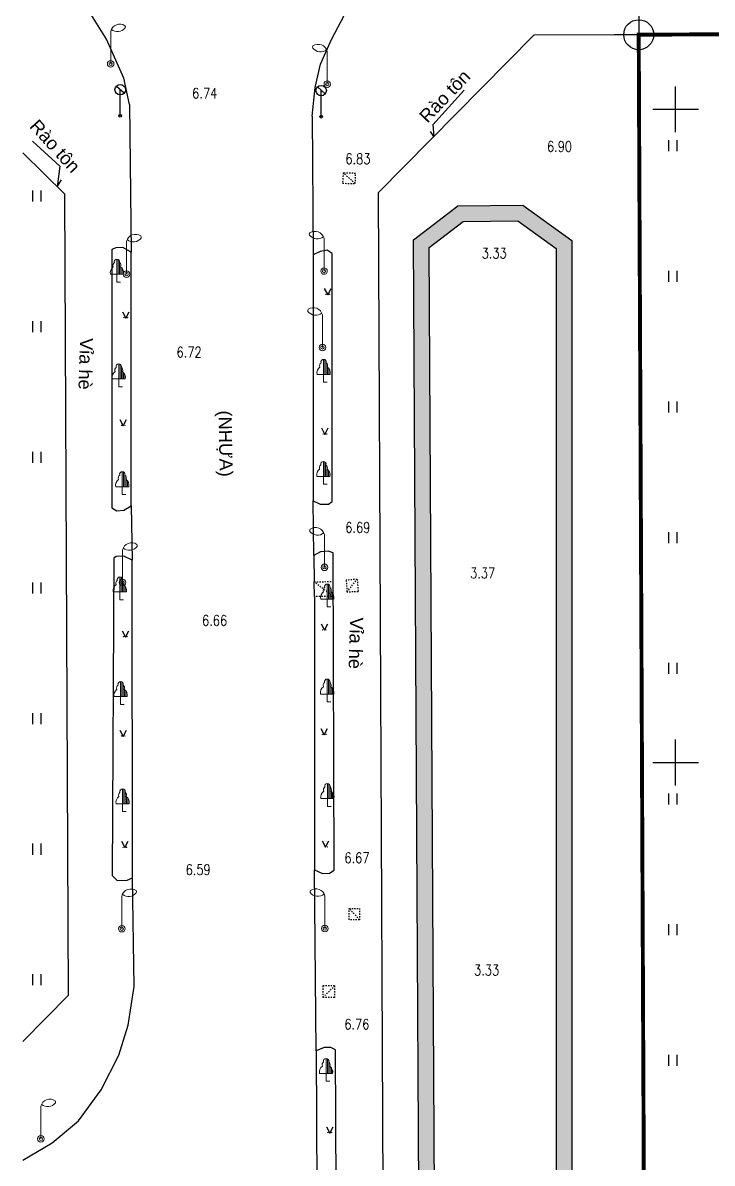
# Model space of a CAD drawing. Header units: millimetres. Extents: x 581430 to 583682, y 2329840 to 2330113.
# Drawn here: x 582871.1 to 582923.9, y 2329969.3 to 2330056.6 of the extents above; entities that cross this region are included whole.
import ezdxf
from ezdxf.enums import TextEntityAlignment as Align
from ezdxf.xclip import XClip

# ---------------------------------------------------------------- set-up
doc = ezdxf.new("R2010")
doc.units = ezdxf.units.MM
doc.header["$LTSCALE"] = 0.001
doc.header["$MEASUREMENT"] = 0
doc.header["$XCLIPFRAME"] = 0
doc.linetypes.add('CENTER2', pattern=[1.125, 0.75, -0.125, 0.125, -0.125])
doc.linetypes.add('NETNHA500', pattern=[0.75, 0.5, -0.25])
for name, color, linetype in [('CHUGIAI', 250, 'Continuous'), ('Existing map', 250, 'Continuous'), ('Red line', 1, 'Continuous'), ('TOA DO', 7, 'Continuous')]:
    doc.layers.add(name, color=color, linetype=linetype)
doc.layers.add('KYHIEU', color=250, linetype='Continuous', lineweight=0)
doc.layers.add('new block$0$giao thong chuan 28 06$0$giao thong chuan$0$giao thongsua theo ssd$0$giao thong canh quan$0$giao thong$0$TOADO', color=7, linetype='Continuous', lineweight=35)
doc.styles.add('CHU', font='', dxfattribs={"height": 1.5})
doc.styles.add('CLD', font='', dxfattribs={"height": 1})
doc.styles.add('DC', font='romans.shx', dxfattribs={"width": 0.8, "height": 0.8})
doc.styles.get('CHU').set_extended_font_data('.VnArial')
doc.styles.get('CLD').set_extended_font_data('.VnArialH')

# ---------------------------------------------------------------- blocks, each defined once
blk = doc.blocks.new('CAYLR')
at = {"layer": 'KYHIEU'}
for points in [[(0, 1.75, 0.497303), (-0.198201, 1.488681, 0.339551), (-0.284941, 1.163565, 0.289175), (-0.5, 0.602359)], [(0, 1.75, -0.497303), (0.198201, 1.488681, -0.339551), (0.284941, 1.163565, -0.289175), (0.5, 0.602359)]]:
    blk.add_lwpolyline(points, format="xyb", dxfattribs=at)
for points in [[(0, 0), (0, 1.75)], [(0.1, 0.602359), (0.1, 1.724173)], [(0.2, 0.602359), (0.2, 1.487287)], [(0.3, 0.602359), (0.3, 1.151908)], [(0.4, 0.602359), (0.4, 1.04811)], [(-0.5, 0.602359), (0.5, 0.602359)], [(0, 0), (0.280275, -0.001587)], [(0.5, 0.602359), (0.5, 0.8228110000000001)]]:
    blk.add_lwpolyline(points, dxfattribs=at)
blk = doc.blocks.new('DEN-T')
at = {"layer": 'KYHIEU'}
for points in [[(-0.04813851602375507, 2.635291708156728, -0.4205312355544072), (-1.11363583378261, 2.754774887216627, -0.5722409269359763)], [(-1.097098964673933, 2.919030659173586, -0.5236518105231166), (-5.005858838558197e-09, 2.499999998472049, -0.5493756897929506)]]:
    blk.add_lwpolyline(points, format="xyb", dxfattribs=at)
blk.add_lwpolyline([(0, 0), (0, 2.5)], dxfattribs=at)
for radius in [0.25, 0.125]:
    blk.add_circle((0, 0), radius, dxfattribs=at)
blk.add_arc((-0.9486675754305907, 2.821126608832856), 0.1778119251538809, 146.5915040924764, 201.9104362644512, dxfattribs=at)
blk = doc.blocks.new('BB')
at = {"layer": 'CHUGIAI'}
for p, q in [((-0.2880799999693409, 2.277505999896675), (0.3139760000049137, 1.752171999774873)), ((0, 0), (0, 2))]:
    blk.add_line(p, q, dxfattribs=at)
for centre, radius in [((0, 2), 0.4), ((0, 0), 0.1)]:
    blk.add_circle(centre, radius, dxfattribs=at)
blk = doc.blocks.new('DEN-P')
at = {"layer": 'KYHIEU'}
for points in [[(1.097098964673933, 2.919030659173586, 0.5236518105231166), (5.005858838558197e-09, 2.499999998472049, 0.5493756897929506)], [(0.04813851602375507, 2.635291708156728, 0.4205312355544072), (1.11363583378261, 2.754774887216627, 0.5722409269359763)]]:
    blk.add_lwpolyline(points, format="xyb", dxfattribs=at)
blk.add_lwpolyline([(0, 0), (0, 2.5)], dxfattribs=at)
for radius in [0.25, 0.125]:
    blk.add_circle((0, 0), radius, dxfattribs=at)
blk.add_arc((0.9486675754305907, 2.821126608832856), 0.1778119251538809, 338.0895637355486, 33.40849590752357, dxfattribs=at)
blk = doc.blocks.new('DEN-P-flat-8')
at = {"layer": 'KYHIEU'}
for points in [[(1.09709896473214, 2.919030659366399, 0.5236518105231166), (5.005858838558197e-09, 2.499999998603016, 0.5493756897929506)], [(0.04813851602375507, 2.635291708167642, 0.4205312355544072), (1.113635833840817, 2.754774887114763, 0.5722409269359763)]]:
    blk.add_lwpolyline(points, format="xyb", dxfattribs=at)
blk.add_lwpolyline([(0, 0), (0, 2.5)], dxfattribs=at)
for radius in [0.25, 0.125]:
    blk.add_circle((0, 0), radius, dxfattribs=at)
blk.add_arc((0.948667575372383, 2.821126608643681), 0.1778119251538809, 338.0895637462928, 33.40849589872919, dxfattribs=at)
blk = doc.blocks.new('DEN-P-flat-9')
at = {"layer": 'KYHIEU'}
for points in [[(1.097098964615725, 2.919030659366399, 0.5236518105231166), (5.005858838558197e-09, 2.499999998603016, 0.5493756897929506)], [(0.04813851602375507, 2.635291708167642, 0.4205312355544072), (1.113635833724402, 2.754774887114763, 0.5722409269359763)]]:
    blk.add_lwpolyline(points, format="xyb", dxfattribs=at)
blk.add_lwpolyline([(0, 0), (0, 2.5)], dxfattribs=at)
for radius in [0.25, 0.125]:
    blk.add_circle((0, 0), radius, dxfattribs=at)
blk.add_arc((0.9486675754887983, 2.821126608643681), 0.1778119251538809, 338.0895637462928, 33.40849589872919, dxfattribs=at)
blk = doc.blocks.new('DEN-P-flat-10')
at = {"layer": 'KYHIEU'}
for points in [[(1.097098964615725, 2.919030659366399, 0.5236518105231166), (5.005858838558197e-09, 2.499999998603016, 0.5493756897929506)], [(0.04813851602375507, 2.635291708167642, 0.4205312355544072), (1.113635833724402, 2.754774887114763, 0.5722409269359763)]]:
    blk.add_lwpolyline(points, format="xyb", dxfattribs=at)
blk.add_lwpolyline([(0, 0), (0, 2.5)], dxfattribs=at)
for radius in [0.25, 0.125]:
    blk.add_circle((0, 0), radius, dxfattribs=at)
blk.add_arc((0.9486675754887983, 2.821126608643681), 0.1778119251538809, 338.0895637462928, 33.40849589872919, dxfattribs=at)
blk = doc.blocks.new('DEN-P-flat-11')
at = {"layer": 'KYHIEU'}
for points in [[(1.097098964615725, 2.919030659366399, 0.5236518105231166), (5.005858838558197e-09, 2.499999998603016, 0.5493756897929506)], [(0.04813851602375507, 2.635291708167642, 0.4205312355544072), (1.113635833724402, 2.754774887114763, 0.5722409269359763)]]:
    blk.add_lwpolyline(points, format="xyb", dxfattribs=at)
blk.add_lwpolyline([(0, 0), (0, 2.5)], dxfattribs=at)
for radius in [0.25, 0.125]:
    blk.add_circle((0, 0), radius, dxfattribs=at)
blk.add_arc((0.9486675754887983, 2.821126608643681), 0.1778119251538809, 338.0895637462928, 33.40849589872919, dxfattribs=at)
blk = doc.blocks.new('DEN-T-flat-3')
at = {"layer": 'KYHIEU'}
for points in [[(-0.04813851602375507, 2.635291708167642, -0.4205312355544072), (-1.113635833724402, 2.754774887114763, -0.5722409269359763)], [(-1.097098964615725, 2.919030659366399, -0.5236518105231166), (-5.005858838558197e-09, 2.499999998603016, -0.5493756897929506)]]:
    blk.add_lwpolyline(points, format="xyb", dxfattribs=at)
blk.add_lwpolyline([(0, 0), (0, 2.5)], dxfattribs=at)
for radius in [0.25, 0.125]:
    blk.add_circle((0, 0), radius, dxfattribs=at)
blk.add_arc((-0.9486675754887983, 2.821126608643681), 0.1778119251538809, 146.5915041012708, 201.9104362537072, dxfattribs=at)
blk = doc.blocks.new('DEN-P-flat-14')
at = {"layer": 'KYHIEU'}
for points in [[(1.09709896473214, 2.919030659366399, 0.5236518105231166), (5.005858838558197e-09, 2.499999998603016, 0.5493756897929506)], [(0.04813851602375507, 2.635291708167642, 0.4205312355544072), (1.113635833840817, 2.754774887114763, 0.5722409269359763)]]:
    blk.add_lwpolyline(points, format="xyb", dxfattribs=at)
blk.add_lwpolyline([(0, 0), (0, 2.5)], dxfattribs=at)
for radius in [0.25, 0.125]:
    blk.add_circle((0, 0), radius, dxfattribs=at)
blk.add_arc((0.948667575372383, 2.821126608643681), 0.1778119251538809, 338.0895637462928, 33.40849589872919, dxfattribs=at)
blk = doc.blocks.new('BB-flat-6')
at = {"layer": 'CHUGIAI'}
for p, q in [((-0.2880799999693409, 2.277505999896675), (0.3139760000631213, 1.752171999774873)), ((0, 0), (0, 2))]:
    blk.add_line(p, q, dxfattribs=at)
for centre, radius in [((0, 2), 0.4), ((0, 0), 0.1)]:
    blk.add_circle(centre, radius, dxfattribs=at)
blk = doc.blocks.new('BB-flat-7')
at = {"layer": 'CHUGIAI'}
for p, q in [((-0.2880799999693409, 2.277505999896675), (0.3139760000631213, 1.752171999774873)), ((0, 0), (0, 2))]:
    blk.add_line(p, q, dxfattribs=at)
for centre, radius in [((0, 2), 0.4), ((0, 0), 0.1)]:
    blk.add_circle(centre, radius, dxfattribs=at)
blk = doc.blocks.new('DEN-T-flat-12')
at = {"layer": 'KYHIEU'}
for points in [[(-0.04813851602375507, 2.635291708167642, -0.4205312355544072), (-1.113635833724402, 2.754774887114763, -0.5722409269359763)], [(-1.097098964615725, 2.919030659366399, -0.5236518105231166), (-5.005858838558197e-09, 2.499999998603016, -0.5493756897929506)]]:
    blk.add_lwpolyline(points, format="xyb", dxfattribs=at)
blk.add_lwpolyline([(0, 0), (0, 2.5)], dxfattribs=at)
for radius in [0.25, 0.125]:
    blk.add_circle((0, 0), radius, dxfattribs=at)
blk.add_arc((-0.9486675754887983, 2.821126608643681), 0.1778119251538809, 146.5915041012708, 201.9104362537072, dxfattribs=at)
blk = doc.blocks.new('DEN-T-flat-13')
at = {"layer": 'KYHIEU'}
for points in [[(-0.04813851602375507, 2.635291708167642, -0.4205312355544072), (-1.113635833840817, 2.754774887114763, -0.5722409269359763)], [(-1.09709896473214, 2.919030659366399, -0.5236518105231166), (-5.005858838558197e-09, 2.499999998603016, -0.5493756897929506)]]:
    blk.add_lwpolyline(points, format="xyb", dxfattribs=at)
blk.add_lwpolyline([(0, 0), (0, 2.5)], dxfattribs=at)
for radius in [0.25, 0.125]:
    blk.add_circle((0, 0), radius, dxfattribs=at)
blk.add_arc((-0.948667575372383, 2.821126608643681), 0.1778119251538809, 146.5915041012708, 201.9104362537072, dxfattribs=at)
blk = doc.blocks.new('DEN-T-flat-14')
at = {"layer": 'KYHIEU'}
for points in [[(-0.04813851602375507, 2.635291708167642, -0.4205312355544072), (-1.113635833724402, 2.754774887114763, -0.5722409269359763)], [(-1.097098964615725, 2.919030659366399, -0.5236518105231166), (-5.005858838558197e-09, 2.499999998603016, -0.5493756897929506)]]:
    blk.add_lwpolyline(points, format="xyb", dxfattribs=at)
blk.add_lwpolyline([(0, 0), (0, 2.5)], dxfattribs=at)
for radius in [0.25, 0.125]:
    blk.add_circle((0, 0), radius, dxfattribs=at)
blk.add_arc((-0.9486675754887983, 2.821126608643681), 0.1778119251538809, 146.5915041012708, 201.9104362537072, dxfattribs=at)
blk = doc.blocks.new('DEN-T-flat-24')
at = {"layer": 'KYHIEU'}
for points in [[(-0.04813851602375507, 2.635291708167642, -0.4205312355544072), (-1.113635833724402, 2.754774887114763, -0.5722409269359763)], [(-1.097098964615725, 2.919030659366399, -0.5236518105231166), (-5.005858838558197e-09, 2.499999998603016, -0.5493756897929506)]]:
    blk.add_lwpolyline(points, format="xyb", dxfattribs=at)
blk.add_lwpolyline([(0, 0), (0, 2.5)], dxfattribs=at)
for radius in [0.25, 0.125]:
    blk.add_circle((0, 0), radius, dxfattribs=at)
blk.add_arc((-0.9486675754887983, 2.821126608643681), 0.1778119251538809, 146.5915041012708, 201.9104362537072, dxfattribs=at)
blk = doc.blocks.new('CAYLR-flat-165')
at = {"layer": 'KYHIEU'}
for points in [[(0, 1.75, 0.497303), (-0.1982009999919683, 1.488681000191718, 0.339551), (-0.2849410000490025, 1.163565000053495, 0.289175), (-0.5, 0.6023590001277626)], [(0, 1.75, -0.497303), (0.1982009999919683, 1.488681000191718, -0.339551), (0.2849410000490025, 1.163565000053495, -0.289175), (0.5, 0.6023590001277626)]]:
    blk.add_lwpolyline(points, format="xyb", dxfattribs=at)
for points in [[(0, 0), (0, 1.75)], [(0.09999999997671694, 0.6023590001277626), (0.09999999997671694, 1.724173000082374)], [(0.1999999999534339, 0.6023590001277626), (0.1999999999534339, 1.487286999821663)], [(0.3000000000465661, 0.6023590001277626), (0.3000000000465661, 1.151907999999821)], [(0.4000000000232831, 0.6023590001277626), (0.4000000000232831, 1.048109999857843)], [(-0.5, 0.6023590001277626), (0.5, 0.6023590001277626)], [(0, 0), (0.2802750000264496, -0.001587000209838152)], [(0.5, 0.6023590001277626), (0.5, 0.8228110000491142)]]:
    blk.add_lwpolyline(points, dxfattribs=at)
blk = doc.blocks.new('CAYLR-flat-166')
at = {"layer": 'KYHIEU'}
for points in [[(0, 1.75, 0.497303), (-0.1982009999919683, 1.488681000191718, 0.339551), (-0.2849410000490025, 1.163565000053495, 0.289175), (-0.5, 0.6023590001277626)], [(0, 1.75, -0.497303), (0.1982009999919683, 1.488681000191718, -0.339551), (0.2849410000490025, 1.163565000053495, -0.289175), (0.5, 0.6023590001277626)]]:
    blk.add_lwpolyline(points, format="xyb", dxfattribs=at)
for points in [[(0, 0), (0, 1.75)], [(0.09999999997671694, 0.6023590001277626), (0.09999999997671694, 1.724173000082374)], [(0.1999999999534339, 0.6023590001277626), (0.1999999999534339, 1.487286999821663)], [(0.3000000000465661, 0.6023590001277626), (0.3000000000465661, 1.151907999999821)], [(0.4000000000232831, 0.6023590001277626), (0.4000000000232831, 1.048109999857843)], [(-0.5, 0.6023590001277626), (0.5, 0.6023590001277626)], [(0, 0), (0.2802750000264496, -0.001587000209838152)], [(0.5, 0.6023590001277626), (0.5, 0.8228110000491142)]]:
    blk.add_lwpolyline(points, dxfattribs=at)
blk = doc.blocks.new('CAYLR-flat-167')
at = {"layer": 'KYHIEU'}
for points in [[(0, 1.75, 0.497303), (-0.1982009999919683, 1.488681000191718, 0.339551), (-0.2849410000490025, 1.163565000053495, 0.289175), (-0.5, 0.6023590001277626)], [(0, 1.75, -0.497303), (0.1982009999919683, 1.488681000191718, -0.339551), (0.2849410000490025, 1.163565000053495, -0.289175), (0.5, 0.6023590001277626)]]:
    blk.add_lwpolyline(points, format="xyb", dxfattribs=at)
for points in [[(0, 0), (0, 1.75)], [(0.09999999997671694, 0.6023590001277626), (0.09999999997671694, 1.724173000082374)], [(0.1999999999534339, 0.6023590001277626), (0.1999999999534339, 1.487286999821663)], [(0.3000000000465661, 0.6023590001277626), (0.3000000000465661, 1.151907999999821)], [(0.4000000000232831, 0.6023590001277626), (0.4000000000232831, 1.048109999857843)], [(-0.5, 0.6023590001277626), (0.5, 0.6023590001277626)], [(0, 0), (0.2802750000264496, -0.001587000209838152)], [(0.5, 0.6023590001277626), (0.5, 0.8228110000491142)]]:
    blk.add_lwpolyline(points, dxfattribs=at)
blk = doc.blocks.new('CAYLR-flat-168')
at = {"layer": 'KYHIEU'}
for points in [[(0, 1.75, 0.497303), (-0.1982009999919683, 1.488681000191718, 0.339551), (-0.2849410000490025, 1.163565000053495, 0.289175), (-0.5, 0.6023590001277626)], [(0, 1.75, -0.497303), (0.1982009999919683, 1.488681000191718, -0.339551), (0.2849410000490025, 1.163565000053495, -0.289175), (0.5, 0.6023590001277626)]]:
    blk.add_lwpolyline(points, format="xyb", dxfattribs=at)
for points in [[(0, 0), (0, 1.75)], [(0.09999999997671694, 0.6023590001277626), (0.09999999997671694, 1.724173000082374)], [(0.1999999999534339, 0.6023590001277626), (0.1999999999534339, 1.487286999821663)], [(0.3000000000465661, 0.6023590001277626), (0.3000000000465661, 1.151907999999821)], [(0.4000000000232831, 0.6023590001277626), (0.4000000000232831, 1.048109999857843)], [(-0.5, 0.6023590001277626), (0.5, 0.6023590001277626)], [(0, 0), (0.2802750000264496, -0.001587000209838152)], [(0.5, 0.6023590001277626), (0.5, 0.8228110000491142)]]:
    blk.add_lwpolyline(points, dxfattribs=at)
blk = doc.blocks.new('CAYLR-flat-169')
at = {"layer": 'KYHIEU'}
for points in [[(0, 1.75, 0.497303), (-0.1982009999919683, 1.488681000191718, 0.339551), (-0.2849410000490025, 1.163565000053495, 0.289175), (-0.5, 0.6023590001277626)], [(0, 1.75, -0.497303), (0.1982009999919683, 1.488681000191718, -0.339551), (0.2849410000490025, 1.163565000053495, -0.289175), (0.5, 0.6023590001277626)]]:
    blk.add_lwpolyline(points, format="xyb", dxfattribs=at)
for points in [[(0, 0), (0, 1.75)], [(0.09999999997671694, 0.6023590001277626), (0.09999999997671694, 1.724173000082374)], [(0.1999999999534339, 0.6023590001277626), (0.1999999999534339, 1.487286999821663)], [(0.3000000000465661, 0.6023590001277626), (0.3000000000465661, 1.151907999999821)], [(0.4000000000232831, 0.6023590001277626), (0.4000000000232831, 1.048109999857843)], [(-0.5, 0.6023590001277626), (0.5, 0.6023590001277626)], [(0, 0), (0.2802750000264496, -0.001587000209838152)], [(0.5, 0.6023590001277626), (0.5, 0.8228110000491142)]]:
    blk.add_lwpolyline(points, dxfattribs=at)
blk = doc.blocks.new('CAYLR-flat-170')
at = {"layer": 'KYHIEU'}
for points in [[(0, 1.75, 0.497303), (-0.1982009999919683, 1.488681000191718, 0.339551), (-0.2849410000490025, 1.163565000053495, 0.289175), (-0.5, 0.6023590001277626)], [(0, 1.75, -0.497303), (0.1982009999919683, 1.488681000191718, -0.339551), (0.2849410000490025, 1.163565000053495, -0.289175), (0.5, 0.6023590001277626)]]:
    blk.add_lwpolyline(points, format="xyb", dxfattribs=at)
for points in [[(0, 0), (0, 1.75)], [(0.09999999997671694, 0.6023590001277626), (0.09999999997671694, 1.724173000082374)], [(0.1999999999534339, 0.6023590001277626), (0.1999999999534339, 1.487286999821663)], [(0.3000000000465661, 0.6023590001277626), (0.3000000000465661, 1.151907999999821)], [(0.4000000000232831, 0.6023590001277626), (0.4000000000232831, 1.048109999857843)], [(-0.5, 0.6023590001277626), (0.5, 0.6023590001277626)], [(0, 0), (0.2802750000264496, -0.001587000209838152)], [(0.5, 0.6023590001277626), (0.5, 0.8228110000491142)]]:
    blk.add_lwpolyline(points, dxfattribs=at)
blk = doc.blocks.new('CAYLR-flat-171')
at = {"layer": 'KYHIEU'}
for points in [[(0, 1.75, 0.497303), (-0.1982009999919683, 1.488681000191718, 0.339551), (-0.2849410000490025, 1.163565000053495, 0.289175), (-0.5, 0.6023590001277626)], [(0, 1.75, -0.497303), (0.1982009999919683, 1.488681000191718, -0.339551), (0.2849410000490025, 1.163565000053495, -0.289175), (0.5, 0.6023590001277626)]]:
    blk.add_lwpolyline(points, format="xyb", dxfattribs=at)
for points in [[(0, 0), (0, 1.75)], [(0.09999999997671694, 0.6023590001277626), (0.09999999997671694, 1.724173000082374)], [(0.1999999999534339, 0.6023590001277626), (0.1999999999534339, 1.487286999821663)], [(0.3000000000465661, 0.6023590001277626), (0.3000000000465661, 1.151907999999821)], [(0.4000000000232831, 0.6023590001277626), (0.4000000000232831, 1.048109999857843)], [(-0.5, 0.6023590001277626), (0.5, 0.6023590001277626)], [(0, 0), (0.2802750000264496, -0.001587000209838152)], [(0.5, 0.6023590001277626), (0.5, 0.8228110000491142)]]:
    blk.add_lwpolyline(points, dxfattribs=at)
blk = doc.blocks.new('CAYLR-flat-172')
at = {"layer": 'KYHIEU'}
for points in [[(0, 1.75, 0.497303), (-0.1982009999919683, 1.488681000191718, 0.339551), (-0.2849410000490025, 1.163565000053495, 0.289175), (-0.5, 0.6023590001277626)], [(0, 1.75, -0.497303), (0.1982009999919683, 1.488681000191718, -0.339551), (0.2849410000490025, 1.163565000053495, -0.289175), (0.5, 0.6023590001277626)]]:
    blk.add_lwpolyline(points, format="xyb", dxfattribs=at)
for points in [[(0, 0), (0, 1.75)], [(0.09999999997671694, 0.6023590001277626), (0.09999999997671694, 1.724173000082374)], [(0.1999999999534339, 0.6023590001277626), (0.1999999999534339, 1.487286999821663)], [(0.3000000000465661, 0.6023590001277626), (0.3000000000465661, 1.151907999999821)], [(0.4000000000232831, 0.6023590001277626), (0.4000000000232831, 1.048109999857843)], [(-0.5, 0.6023590001277626), (0.5, 0.6023590001277626)], [(0, 0), (0.2802750000264496, -0.001587000209838152)], [(0.5, 0.6023590001277626), (0.5, 0.8228110000491142)]]:
    blk.add_lwpolyline(points, dxfattribs=at)
blk = doc.blocks.new('CAYLR-flat-173')
at = {"layer": 'KYHIEU'}
for points in [[(0, 1.75, 0.497303), (-0.1982009999919683, 1.488681000191718, 0.339551), (-0.2849410000490025, 1.163565000053495, 0.289175), (-0.5, 0.6023590001277626)], [(0, 1.75, -0.497303), (0.1982009999919683, 1.488681000191718, -0.339551), (0.2849410000490025, 1.163565000053495, -0.289175), (0.5, 0.6023590001277626)]]:
    blk.add_lwpolyline(points, format="xyb", dxfattribs=at)
for points in [[(0, 0), (0, 1.75)], [(0.09999999997671694, 0.6023590001277626), (0.09999999997671694, 1.724173000082374)], [(0.1999999999534339, 0.6023590001277626), (0.1999999999534339, 1.487286999821663)], [(0.3000000000465661, 0.6023590001277626), (0.3000000000465661, 1.151907999999821)], [(0.4000000000232831, 0.6023590001277626), (0.4000000000232831, 1.048109999857843)], [(-0.5, 0.6023590001277626), (0.5, 0.6023590001277626)], [(0, 0), (0.2802750000264496, -0.001587000209838152)], [(0.5, 0.6023590001277626), (0.5, 0.8228110000491142)]]:
    blk.add_lwpolyline(points, dxfattribs=at)
blk = doc.blocks.new('CAYLR-flat-174')
at = {"layer": 'KYHIEU'}
for points in [[(0, 1.75, 0.497303), (-0.1982009999919683, 1.488681000191718, 0.339551), (-0.2849410000490025, 1.163565000053495, 0.289175), (-0.5, 0.6023590001277626)], [(0, 1.75, -0.497303), (0.1982009999919683, 1.488681000191718, -0.339551), (0.2849410000490025, 1.163565000053495, -0.289175), (0.5, 0.6023590001277626)]]:
    blk.add_lwpolyline(points, format="xyb", dxfattribs=at)
for points in [[(0, 0), (0, 1.75)], [(0.09999999997671694, 0.6023590001277626), (0.09999999997671694, 1.724173000082374)], [(0.1999999999534339, 0.6023590001277626), (0.1999999999534339, 1.487286999821663)], [(0.3000000000465661, 0.6023590001277626), (0.3000000000465661, 1.151907999999821)], [(0.4000000000232831, 0.6023590001277626), (0.4000000000232831, 1.048109999857843)], [(-0.5, 0.6023590001277626), (0.5, 0.6023590001277626)], [(0, 0), (0.2802750000264496, -0.001587000209838152)], [(0.5, 0.6023590001277626), (0.5, 0.8228110000491142)]]:
    blk.add_lwpolyline(points, dxfattribs=at)
blk = doc.blocks.new('CAYLR-flat-175')
at = {"layer": 'KYHIEU'}
for points in [[(0, 1.75, 0.497303), (-0.1982009999919683, 1.488681000191718, 0.339551), (-0.2849410000490025, 1.163565000053495, 0.289175), (-0.5, 0.6023590001277626)], [(0, 1.75, -0.497303), (0.1982009999919683, 1.488681000191718, -0.339551), (0.2849410000490025, 1.163565000053495, -0.289175), (0.5, 0.6023590001277626)]]:
    blk.add_lwpolyline(points, format="xyb", dxfattribs=at)
for points in [[(0, 0), (0, 1.75)], [(0.09999999997671694, 0.6023590001277626), (0.09999999997671694, 1.724173000082374)], [(0.1999999999534339, 0.6023590001277626), (0.1999999999534339, 1.487286999821663)], [(0.3000000000465661, 0.6023590001277626), (0.3000000000465661, 1.151907999999821)], [(0.4000000000232831, 0.6023590001277626), (0.4000000000232831, 1.048109999857843)], [(-0.5, 0.6023590001277626), (0.5, 0.6023590001277626)], [(0, 0), (0.2802750000264496, -0.001587000209838152)], [(0.5, 0.6023590001277626), (0.5, 0.8228110000491142)]]:
    blk.add_lwpolyline(points, dxfattribs=at)
blk = doc.blocks.new('CAYLR-flat-176')
at = {"layer": 'KYHIEU'}
for points in [[(0, 1.75, 0.497303), (-0.1982009999919683, 1.488681000191718, 0.339551), (-0.2849410000490025, 1.163565000053495, 0.289175), (-0.5, 0.6023590001277626)], [(0, 1.75, -0.497303), (0.1982009999919683, 1.488681000191718, -0.339551), (0.2849410000490025, 1.163565000053495, -0.289175), (0.5, 0.6023590001277626)]]:
    blk.add_lwpolyline(points, format="xyb", dxfattribs=at)
for points in [[(0, 0), (0, 1.75)], [(0.09999999997671694, 0.6023590001277626), (0.09999999997671694, 1.724173000082374)], [(0.1999999999534339, 0.6023590001277626), (0.1999999999534339, 1.487286999821663)], [(0.3000000000465661, 0.6023590001277626), (0.3000000000465661, 1.151907999999821)], [(0.4000000000232831, 0.6023590001277626), (0.4000000000232831, 1.048109999857843)], [(-0.5, 0.6023590001277626), (0.5, 0.6023590001277626)], [(0, 0), (0.2802750000264496, -0.001587000209838152)], [(0.5, 0.6023590001277626), (0.5, 0.8228110000491142)]]:
    blk.add_lwpolyline(points, dxfattribs=at)
blk = doc.blocks.new('Existing map')
at = {"layer": 'Existing map'}
h = blk.add_hatch(dxfattribs=at)
h.set_pattern_fill('HONEY', color=256, scale=0.15)
h.set_pattern_definition([(0, (-582694.9674589662, -2330087.454682999), (0.714375, 0.4124445967499999), [0.47625, -0.9524999999999999]), (120, (-582694.9674589662, -2330087.454682999), (-0.7143749984391286, 0.4124445994535086), [0.4762499999999995, -0.952499999999999]), (59.99999999999999, (-582694.9674589662, -2330087.454682999), (1.560871365491323e-09, 0.8248891962035083), [-0.9524999999999999, 0.47625])])
h.paths.add_polyline_path([(-256.6674589661416, -44.79468299914151), (-261.6574589661323, -44.83468299917877), (-265.0474589661462, -47.4346829992719), (-264.6153660460841, -123.574899203144), (-263.4156713710399, -123.5176921426319), (-263.8440950125223, -48.02404904691502), (-261.2460177611792, -46.03142342716455), (-257.0498729093233, -45.99778699502349), (-254.1274589662207, -48.09973713057116), (-254.1274589661043, -123.074786674697), (-252.9274589661509, -123.017565054819), (-252.9274589661509, -47.48468299908563)])
h = blk.add_hatch(color=256, dxfattribs=at)
h.paths.add_polyline_path([(-271.4774264468579, -51.62306222505867, 1), (-271.4994264467387, -51.62306222505867, 1)])
h.paths.add_polyline_path([(-271.736216336838, -51.62306222505867, 1), (-271.7582163369516, -51.62306222505867, 1)])
h = blk.add_hatch(color=256, dxfattribs=at)
h.paths.add_polyline_path([(-286.9441607589833, -53.41028390731663, 1), (-286.9661607588641, -53.41028390731663, 1)])
h.paths.add_polyline_path([(-287.2029506489635, -53.41028390731663, 1), (-287.2249506490771, -53.41028390731663, 1)])
h = blk.add_hatch(color=256, dxfattribs=at)
h.paths.add_polyline_path([(-287.1404471774586, -61.6504215952009, 1), (-287.1624471773393, -61.6504215952009, 1)])
h.paths.add_polyline_path([(-287.3992370674387, -61.6504215952009, 1), (-287.4212370675523, -61.6504215952009, 1)])
h = blk.add_hatch(color=256, dxfattribs=at)
h.paths.add_polyline_path([(-271.6920705878874, -62.30442763585597, 1), (-271.7140705877682, -62.30442763585597, 1)])
h.paths.add_polyline_path([(-271.9508604778675, -62.30442763585597, 1), (-271.9728604779812, -62.30442763585597, 1)])
h = blk.add_hatch(color=256, dxfattribs=at)
h.paths.add_polyline_path([(-271.730551198707, -77.29766417993233, 1), (-271.7525511985878, -77.29766417993233, 1)])
h.paths.add_polyline_path([(-271.9893410886871, -77.29766417993233, 1), (-272.0113410888007, -77.29766417993233, 1)])
h = blk.add_hatch(color=256, dxfattribs=at)
h.paths.add_polyline_path([(-286.9653427465819, -77.82340719876811, 1), (-286.9873427464627, -77.82340719876811, 1)])
h.paths.add_polyline_path([(-287.224132636562, -77.82340719876811, 1), (-287.2461326366756, -77.82340719876811, 1)])
h = blk.add_hatch(color=256, dxfattribs=at)
h.paths.add_polyline_path([(-287.1415062767919, -85.42967512505129, 1), (-287.1635062766727, -85.42967512505129, 1)])
h.paths.add_polyline_path([(-287.400296166772, -85.42967512505129, 1), (-287.4222961668856, -85.42967512505129, 1)])
h = blk.add_hatch(color=256, dxfattribs=at)
h.paths.add_polyline_path([(-271.7386709606508, -85.29971997905523, 1), (-271.7606709605316, -85.29971997905523, 1)])
h.paths.add_polyline_path([(-271.9974608506309, -85.29971997905523, 1), (-272.0194608507445, -85.29971997905523, 1)])
h = blk.add_hatch(color=256, dxfattribs=at)
h.paths.add_polyline_path([(-287.0115900861565, -93.93547632731497, 1), (-287.0335900860373, -93.93547632731497, 1)])
h.paths.add_polyline_path([(-287.2703799761366, -93.93547632731497, 1), (-287.2923799762502, -93.93547632731497, 1)])
h = blk.add_hatch(color=256, dxfattribs=at)
h.paths.add_polyline_path([(-271.6408807846019, -93.9073870643042, 1), (-271.6628807844827, -93.9073870643042, 1)])
h.paths.add_polyline_path([(-271.899670674582, -93.9073870643042, 1), (-271.9216706746956, -93.9073870643042, 1)])
h = blk.add_hatch(color=256, dxfattribs=at)
h.paths.add_polyline_path([(-271.3217388381017, -115.7909537442029, 1), (-271.3437388379825, -115.7909537442029, 1)])
h.paths.add_polyline_path([(-271.5805287280818, -115.7909537442029, 1), (-271.6025287281955, -115.7909537442029, 1)])
for p, q in [((-288.5574589661555, -32.07468299940228), (-290.0874589661835, -29.64468299923465)), ((-271.3374589661835, -32.10468299919739), (-270.3374589661835, -30.22468299930915)), ((-287.2274589661974, -35.06468299916014), (-288.5574589661555, -32.07468299940228)), ((-272.1774589661509, -34.00468299910426), (-271.3374589661835, -32.10468299919739)), ((-255.8174589665141, -31.78468299889937), (-267.7574589662254, -43.84468299942091)), ((-247.7974590590457, -31.74463959550485), (-255.8174589665141, -31.78468299889937)), ((-272.5874589661835, -35.77468299912289), (-272.1774589661509, -34.00468299910426)), ((-286.8074589661555, -37.09468299942091), (-287.2274589661974, -35.06468299916014)), ((-272.8174589661648, -37.97468299930915), (-272.5874589661835, -35.77468299912289)), ((-244.9674589661881, -39.20468299929053), (-244.9674589661881, -35.70468299929053)), ((-261.1572156758048, -35.99857938336208), (-263.5637893499807, -38.64020666526631)), ((-286.8074589661555, -37.09468299942091), (-286.6774589661509, -48.38468299945816)), ((-246.7174589661881, -37.45468299929053), (-243.2174589661881, -37.45468299929053)), ((-272.8174589661648, -37.97468299930915), (-272.7374589662068, -48.59468299942091)), ((-263.4963423637673, -39.54074110416695), (-263.7438242594944, -39.1472643292509)), ((-263.5637893499807, -38.64020666526631), (-263.4963423637673, -39.54074110416695)), ((-294.2144127300708, -39.88173453183845), (-292.1338282946963, -41.79690015921369)), ((-245.5201737871394, -39.81683962605894), (-245.5201737871394, -40.6612456375733)), ((-244.8701737869997, -39.81683962605894), (-244.8701737869997, -40.6612456375733)), ((-291.7574589662254, -43.95468299929053), (-294.9674589661881, -40.77662329794839)), ((-292.1338282946963, -41.79690015921369), (-292.3399059700314, -43.37803148804232)), ((-292.3399059700314, -43.37803148804232), (-291.9970116614131, -42.85090503515676)), ((-294.2357744767796, -43.66405119094998), (-294.2357744767796, -44.50845720246434)), ((-293.5857744766399, -43.66405119094998), (-293.5857744766399, -44.50845720246434)), ((-291.4674589661881, -105.2646829993464), (-291.7574589662254, -43.95468299929053)), ((-267.7574589662254, -43.84468299942091), (-267.0524680215167, -193.7361063249409)), ((-287.8374589661835, -48.05468299938366), (-288.1574589661323, -48.19468299951404)), ((-288.1574589661323, -48.19468299951404), (-288.1574589661323, -67.95468299929053)), ((-287.2974589661462, -48.04468299914151), (-287.8374589661835, -48.05468299938366)), ((-286.6774589661509, -48.38468299945816), (-287.2974589661462, -48.04468299914151)), ((-286.6574589661323, -67.79468299914151), (-286.6774589661509, -48.38468299945816)), ((-272.1974589661695, -48.33468299917877), (-272.7374589662068, -48.59468299942091)), ((-272.7374589662068, -48.59468299942091), (-272.7374589662068, -67.42468299902976)), ((-271.6674589661416, -48.24468299932778), (-272.1974589661695, -48.33468299917877)), ((-271.277458966244, -48.50468299910426), (-271.6674589661416, -48.24468299932778)), ((-271.277458966244, -67.47468299930915), (-271.277458966244, -48.50468299910426)), ((-245.5201737871394, -49.81683962605894), (-245.5201737871394, -50.6612456375733)), ((-244.8701737869997, -49.81683962605894), (-244.8701737869997, -50.6612456375733)), ((-271.8753559909528, -51.16752548748627), (-271.6178213917883, -51.653504839167)), ((-271.6178213917883, -51.653504839167), (-271.3602867927402, -51.16752548748627)), ((-287.3420903030783, -52.95474716974422), (-287.0845557039138, -53.44072652142495)), ((-287.0845557039138, -53.44072652142495), (-286.8270211048657, -52.95474716974422)), ((-294.2357744767796, -53.66405119094998), (-294.2357744767796, -54.50845720246434)), ((-293.5857744766399, -53.66405119094998), (-293.5857744766399, -54.50845720246434)), ((-245.5201737871394, -59.81683962605894), (-245.5201737871394, -60.6612456375733)), ((-244.8701737869997, -59.81683962605894), (-244.8701737869997, -60.6612456375733)), ((-287.5383767215535, -61.19488485762849), (-287.280842122389, -61.68086420930922)), ((-287.280842122389, -61.68086420930922), (-287.0233075233409, -61.19488485762849)), ((-272.0900001319824, -61.84889089828357), (-271.8324655328179, -62.3348702499643)), ((-271.8324655328179, -62.3348702499643), (-271.5749309337698, -61.84889089828357)), ((-294.2357744767796, -63.66405119094998), (-294.2357744767796, -64.50845720246434)), ((-293.5857744766399, -63.66405119094998), (-293.5857744766399, -64.50845720246434)), ((-288.1574589661323, -67.95468299929053), (-287.7574589662254, -68.19468299951404)), ((-287.2174589661881, -68.14468299923465), (-286.6574589661323, -67.79468299914151)), ((-286.6574589661323, -67.79468299914151), (-286.5974589661928, -71.95468299929053)), ((-272.6874589661602, -71.6046829991974), (-272.7274589661974, -67.42468299949542)), ((-272.7274589661974, -67.42468299949542), (-272.1874589661602, -67.67468299949542)), ((-272.1874589661602, -67.67468299949542), (-271.5674589661648, -67.67468299949542)), ((-271.5674589661648, -67.67468299949542), (-271.277458966244, -67.47468299930915)), ((-287.7574589662254, -68.19468299951404), (-287.2174589661881, -68.14468299923465)), ((-245.5201737871394, -69.81683962605894), (-245.5201737871394, -70.6612456375733)), ((-244.8701737869997, -69.81683962605894), (-244.8701737869997, -70.6612456375733)), ((-272.1574589661323, -71.33468299917877), (-272.6874589661602, -71.6046829991974)), ((-271.5774589661742, -71.27468299912289), (-272.1574589661323, -71.33468299917877)), ((-271.1974589661695, -71.41468299925327), (-271.5774589661742, -71.27468299912289)), ((-271.1274589662207, -95.6846829992719), (-271.1974589661695, -71.41468299925327)), ((-288.0074589662254, -71.80468299938366), (-288.1274589662207, -96.11468299943954)), ((-287.8074589661555, -71.69468299951404), (-288.0074589662254, -71.80468299938366)), ((-287.2174589661881, -71.65468299947679), (-287.8074589661555, -71.69468299951404)), ((-286.5974589661928, -71.95468299929053), (-287.2174589661881, -71.65468299947679)), ((-286.5674589661648, -96.27468299912289), (-286.5974589661928, -71.95468299929053)), ((-272.6874589661602, -71.6046829991974), (-272.6474589662394, -73.63468299945816)), ((-294.2357744767796, -73.66405119094998), (-294.2357744767796, -74.50845720246434)), ((-293.5857744766399, -73.66405119094998), (-293.5857744766399, -74.50845720246434)), ((-272.6331210578792, -74.75468299910426), (-272.6474589662394, -73.63468299945816)), ((-272.6331210578792, -74.75468299910426), (-272.6274589662207, -95.66468299925327)), ((-287.3632722906768, -77.36787046119571), (-287.1057376915123, -77.85384981287643)), ((-287.1057376915123, -77.85384981287643), (-286.8482030924642, -77.36787046119571)), ((-272.1284807428019, -76.84212744235992), (-271.8709461436374, -77.32810679404065)), ((-271.8709461436374, -77.32810679404065), (-271.6134115445893, -76.84212744235992)), ((-245.5201737871394, -79.81683962605894), (-245.5201737871394, -80.6612456375733)), ((-244.8701737869997, -79.81683962605894), (-244.8701737869997, -80.6612456375733)), ((-294.2357744767796, -83.66405119094998), (-294.2357744767796, -84.50845720246434)), ((-293.5857744766399, -83.66405119094998), (-293.5857744766399, -84.50845720246434)), ((-287.5394358208869, -84.97413838747889), (-287.2819012217224, -85.46011773915961)), ((-287.2819012217224, -85.46011773915961), (-287.0243666226743, -84.97413838747889)), ((-272.1366005047457, -84.84418324148282), (-271.8790659055812, -85.33016259316355)), ((-271.8790659055812, -85.33016259316355), (-271.6215313065331, -84.84418324148282)), ((-244.9674589661881, -89.20468299929053), (-244.9674589661881, -85.70468299929053)), ((-246.7174589661881, -87.45468299929053), (-243.2174589661881, -87.45468299929053)), ((-245.5201737871394, -89.81683962605894), (-245.5201737871394, -90.6612456375733)), ((-244.8701737869997, -89.81683962605894), (-244.8701737869997, -90.6612456375733)), ((-294.2357744767796, -93.66405119094998), (-294.2357744767796, -94.50845720246434)), ((-293.5857744766399, -93.66405119094998), (-293.5857744766399, -94.50845720246434)), ((-287.4095196302515, -93.47993958974257), (-287.151985031087, -93.9659189414233)), ((-287.151985031087, -93.9659189414233), (-286.8944504320389, -93.47993958974257)), ((-272.0388103286969, -93.4518503267318), (-271.7812757295324, -93.93782967841253)), ((-271.7812757295324, -93.93782967841253), (-271.5237411304843, -93.4518503267318)), ((-272.4874589662068, -109.534682999365), (-272.6274589662207, -95.66468299925327)), ((-272.6274589662207, -95.66468299925327), (-272.0074589662254, -95.95468299929053)), ((-272.0074589662254, -95.95468299929053), (-271.4874589662068, -95.92468299949542)), ((-271.4874589662068, -95.92468299949542), (-271.1274589662207, -95.6846829992719)), ((-288.1274589662207, -96.11468299943954), (-287.7274589661974, -96.48468299908563)), ((-287.7274589661974, -96.48468299908563), (-286.9674589661881, -96.46468299906701)), ((-286.9674589661881, -96.46468299906701), (-286.5674589661648, -96.27468299912289)), ((-286.4474589661695, -104.6046829991974), (-286.5674589661648, -96.27468299912289)), ((-245.5201737871394, -99.81683962605894), (-245.5201737871394, -100.6612456375733)), ((-244.8701737869997, -99.81683962605894), (-244.8701737869997, -100.6612456375733)), ((-294.2357744767796, -103.66405119095), (-294.2357744767796, -104.5084572024643)), ((-293.5857744766399, -103.66405119095), (-293.5857744766399, -104.5084572024643)), ((-286.88745896623, -107.5546829993837), (-286.4474589661695, -104.6046829991974)), ((-294.9674589661881, -108.7998588788323), (-291.4674589661881, -105.2646829993464)), ((-287.6074589662021, -109.8446829994209), (-286.88745896623, -107.5546829993837)), ((-288.9774589661974, -112.5046829991043), (-287.6074589662021, -109.8446829994209)), ((-271.88745896623, -109.2746829991229), (-272.4874589662068, -109.534682999365)), ((-272.4874589662068, -109.534682999365), (-272.3674589662114, -136.0546829993837)), ((-271.3674589662114, -109.2746829991229), (-271.88745896623, -109.2746829991229)), ((-271.0074589662254, -109.444682999514), (-271.3674589662114, -109.2746829991229)), ((-270.9174589661416, -136.0746829994023), (-271.0074589662254, -109.444682999514)), ((-245.5201737871394, -109.8168396260589), (-245.5201737871394, -110.6612456375733)), ((-244.8701737869997, -109.8168396260589), (-244.8701737869997, -110.6612456375733)), ((-290.7074589661788, -114.8846829994582), (-288.9774589661974, -112.5046829991043)), ((-292.7074589661788, -116.5546829993837), (-290.7074589661788, -114.8846829994582)), ((-271.7196683821967, -115.3354170066305), (-271.4621337830322, -115.8213963583112)), ((-271.4621337830322, -115.8213963583112), (-271.2045991839841, -115.3354170066305)), ((-294.9674589661881, -117.8922340194695), (-292.7074589661788, -116.5546829993837))]:
    blk.add_line(p, q, dxfattribs=at)
at = {"layer": 'Existing map', "linetype": 'NETNHA500'}
for p, q in [((-270.4274589661509, -42.32468299940228), (-270.4784986410523, -43.11226466903463)), ((-269.4774589661974, -42.36468299943954), (-270.4274589661509, -42.32468299940228)), ((-269.5074589662254, -43.14468299923465), (-270.4274589661509, -42.32468299940228)), ((-269.5074589662254, -43.14468299923465), (-269.4774589661974, -42.36468299943954)), ((-270.4784986410523, -43.11226466903463), (-269.5074589662254, -43.14468299923465)), ((-272.6474589662394, -73.63468299945816), (-271.2074589661788, -73.59468299942091)), ((-271.1878256740747, -74.75468299910426), (-272.6474589662394, -73.63468299945816)), ((-269.3574589662021, -73.4346829992719), (-270.1974589661695, -73.49468299932778)), ((-270.1974589661695, -73.49468299932778), (-270.1455082645407, -74.40523733058944)), ((-270.1455082645407, -74.40523733058944), (-269.3574589662021, -73.4346829992719)), ((-269.3574589662021, -73.4346829992719), (-269.2779107553652, -74.39648086670786)), ((-271.1878256740747, -74.75468299910426), (-272.6331210578792, -74.75468299910426)), ((-269.2779107553652, -74.39648086670786), (-270.1455082645407, -74.40523733058944)), ((-269.9774589661974, -99.48468299908563), (-269.9774589661974, -98.61660043848678)), ((-269.9774589661974, -98.61660043848678), (-269.1724598861765, -98.61660043848678)), ((-269.1774589661509, -99.48468299908563), (-269.9774589661974, -98.61660043848678)), ((-269.1724598861765, -98.61660043848678), (-269.1774589661509, -99.48468299908563)), ((-269.1774589661509, -99.48468299908563), (-269.9774589661974, -99.48468299908563)), ((-271.0874589661835, -104.5546829993837), (-271.9874589662068, -104.5546829993837)), ((-271.9874589662068, -104.5546829993837), (-271.9874589662068, -105.4346829992719)), ((-271.9874589662068, -105.4346829992719), (-271.0874589661835, -104.5546829993837)), ((-271.0874589661835, -104.5546829993837), (-271.0874589661835, -105.4346829992719)), ((-271.0874589661835, -105.4346829992719), (-271.9874589662068, -105.4346829992719))]:
    blk.add_line(p, q, dxfattribs=at)
at = {"layer": 'Existing map'}
for points in [[(-264.2172577239107, -193.7266011163592), (-265.0474589661462, -47.4346829992719), (-261.6574589661323, -44.83468299917877), (-256.6674589661416, -44.79468299914151), (-252.9274589661509, -47.48468299908563), (-252.9274589661509, -193.688751405105)], [(-263.0172770465724, -193.7197912698612), (-263.8440950125223, -48.02404904691502), (-261.2460177611792, -46.03142342716455), (-257.0498729093233, -45.99778699502349), (-254.1274589662207, -48.09973713057116), (-254.1274589661043, -193.688751405105)]]:
    blk.add_lwpolyline(points, dxfattribs=at)
for centre in [(-271.7472163368948, -51.62306222505867), (-271.4884264467983, -51.62306222505867), (-287.2139506490203, -53.41028390731663), (-286.9551607589237, -53.41028390731663), (-287.4102370674955, -61.6504215952009), (-287.1514471773989, -61.6504215952009), (-271.9618604779243, -62.30442763585597), (-271.7030705878278, -62.30442763585597), (-272.0003410887439, -77.29766417993233), (-271.7415511986474, -77.29766417993233), (-287.2351326366188, -77.82340719876811), (-286.9763427465223, -77.82340719876811), (-287.4112961668288, -85.42967512505129), (-287.1525062767323, -85.42967512505129), (-272.0084608506877, -85.29971997905523), (-271.7496709605912, -85.29971997905523), (-287.2813799761934, -93.93547632731497), (-287.0225900860969, -93.93547632731497), (-271.9106706746388, -93.9073870643042), (-271.6518807845423, -93.9073870643042), (-271.5915287281387, -115.7909537442029), (-271.3327388380421, -115.7909537442029)]:
    blk.add_circle(centre, 0.011, dxfattribs=at)
for name, p in [('DEN-P', (-288.2374589662068, -33.97468299930915)), ('DEN-P-flat-14', (-288.2374589662068, -33.97468299930915)), ('DEN-T', (-271.6474589662394, -35.52468299912289)), ('DEN-T-flat-24', (-271.6474589662394, -35.52468299912289)), ('BB', (-287.5074589662254, -37.95468299929053)), ('BB-flat-7', (-287.5074589662254, -37.95468299929053)), ('BB', (-272.1174589662114, -38.02468299912289)), ('BB-flat-6', (-272.1174589662114, -38.02468299912289)), ('DEN-P', (-287.0178144405363, -50.06859301123768)), ('DEN-P-flat-11', (-287.0178144405363, -50.06859301123768)), ('DEN-T', (-271.8974589662394, -49.83468299917877)), ('DEN-T-flat-14', (-271.8974589662394, -49.83468299917877)), ('CAYLR', (-287.7574589662254, -50.67468299949542)), ('CAYLR-flat-176', (-287.7574589662254, -50.67468299949542)), ('DEN-T', (-272.0174589662347, -55.68468299880624)), ('DEN-T-flat-13', (-272.0174589662347, -55.68468299880624)), ('CAYLR', (-271.9274589661509, -58.34468299942091)), ('CAYLR-flat-173', (-271.9274589661509, -58.34468299942091)), ('CAYLR', (-287.6174589662114, -58.69468299951404)), ('CAYLR-flat-175', (-287.6174589662114, -58.69468299951404)), ('CAYLR', (-271.9474589661695, -66.15468299947679)), ('CAYLR-flat-172', (-271.9474589661695, -66.15468299947679)), ('CAYLR', (-287.3474589661928, -66.94468299951404)), ('CAYLR-flat-174', (-287.3474589661928, -66.94468299951404)), ('DEN-T', (-271.8674589662114, -72.51468299888074)), ('DEN-T-flat-12', (-271.8674589662114, -72.51468299888074)), ('DEN-P', (-287.3274589661742, -73.67468299949542)), ('DEN-P-flat-10', (-287.3274589661742, -73.67468299949542)), ('CAYLR', (-287.5374589661369, -75.00309599889442)), ('CAYLR-flat-166', (-287.5374589661369, -75.00309599889442)), ('CAYLR', (-271.6474589662394, -75.54309599893168)), ('CAYLR-flat-171', (-271.6474589662394, -75.54309599893168)), ('CAYLR', (-271.6574589661323, -82.8130959989503)), ('CAYLR-flat-170', (-271.6574589661323, -82.8130959989503)), ('CAYLR', (-287.4774589661974, -83.01309599913657)), ('CAYLR-flat-167', (-287.4774589661974, -83.01309599913657)), ('CAYLR', (-287.3274589661742, -91.21309599885717)), ('CAYLR-flat-168', (-287.3274589661742, -91.21309599885717)), ('CAYLR', (-271.63745896623, -90.8130959989503)), ('CAYLR-flat-169', (-271.63745896623, -90.8130959989503)), ('DEN-P', (-287.38745896623, -100.1746829994954)), ('DEN-P-flat-9', (-287.38745896623, -100.1746829994954)), ('DEN-T', (-271.8374589661835, -100.1646829992533)), ('DEN-T-flat-3', (-271.8374589661835, -100.1646829992533)), ('CAYLR', (-271.7374589662068, -111.8530959989876)), ('CAYLR-flat-165', (-271.7374589662068, -111.8530959989876)), ('DEN-P', (-293.5786570112687, -116.2624007035047)), ('DEN-P-flat-8', (-293.5786570112687, -116.2624007035047))]:
    blk.add_blockref(name, p, dxfattribs=at)
for s, height, rotation, style, p in [('Rµo t«n', 1, 46.4340753362622, 'CHU', (-263.9737204634584, -38.56907364586368)), ('Rµo t«n', 1, 312.4043388384724, 'CHU', (-294.5129185351543, -38.80234779138118)), ('VØa hÌ', 0.9999999999999999, 268.2177016001786, 'CHU', (-290.5822750516236, -54.94345948845148)), ('VØa hÌ', 0.9999999999999999, 268.2177016001786, 'CHU', (-290.5822750516236, -54.94345948845148)), ('(nhùa)', 1.00010608946132, 271.0479711865428, 'CLD', (-279.9778525833972, -60.51570975827053)), ('VØa hÌ', 0.9999999999999999, 268.2177016001786, 'CHU', (-269.8936762798112, -76.32481379015371)), ('VØa hÌ', 0.9999999999999999, 268.2177016001786, 'CHU', (-269.8936762798112, -76.32481379015371))]:
    blk.add_text(s, height=height, rotation=rotation, dxfattribs=dict(at, style=style)).set_placement(p)
at = {"layer": 'Existing map', "style": 'DC', "width": 0.8}
for s, p in [('6.74', (-281.9929785032291, -36.62546127848327)), ('3.33', (-259.824534462532, -48.87191348941997)), ('6.72', (-283.1911359187216, -56.4475051141344)), ('3.37', (-260.7072307346389, -73.34687829576433)), ('6.66', (-281.23719885631, -76.98386087827384)), ('3.33', (-260.4058490791358, -103.7518218886107))]:
    blk.add_text(s, height=0.8000852443943126, dxfattribs=at).set_placement(p)
for s, p in [('6.90', (-254.8235665251268, -39.90500501496717)), ('6.83', (-270.2605159122031, -40.84193677455187)), ('6.69', (-270.2720652092248, -69.06577076762915)), ('6.67', (-270.333019832382, -94.35305757075548)), ('6.59', (-282.4974589662161, -95.25468299910426)), ('6.76', (-270.3442024850519, -107.0868766838685))]:
    blk.add_text(s, height=0.8000852443943126, dxfattribs=at).set_placement(p, align=Align.TOP_LEFT)
blk = doc.blocks.new('new block$0$giao thong chuan 28 06$0$giao thong chuan$0$giao thongsua theo ssd$0$giao thong canh quan$0$giao thong$0$n')
at = {"layer": 'TOA DO', "color": 177}
for p, q in [((-1.164153218269348e-10, 1.864687499590218), (-1.164153218269348e-10, 0)), ((1.864687499473803, 0), (-1.864687499473803, -4.656612873077393e-10)), ((-1.164153218269348e-10, 0), (-1.164153218269348e-10, -1.864687499590218))]:
    blk.add_line(p, q, dxfattribs=at)
blk.add_circle((-1.164153218269348e-10, 0), 1.147499999999999, dxfattribs=at)

msp = doc.modelspace()

# ---------------------------------------------------------------- linework, layer by layer
at = {"layer": 'Red line', "linetype": 'CENTER2', "ltscale": 5000, "const_width": 0.3}
msp.add_lwpolyline([(583141.2062451863, 2330026.75), (583111.066245186, 2330056.61), (582918.2262450933, 2330055.710043403), (582918.6662452994, 2329957.389952435), (583141.5262451863, 2329958.45)], close=True, dxfattribs=at)

# ---------------------------------------------------------------- block references
ref = msp.add_blockref('Existing map', (583166.0237041524, 2330087.454682999))
XClip(ref).set_block_clipping_path([(-309.5753765584668, -170.2706607216969), (49.0361552699469, 25.28126773238182)])
at = {"layer": 'new block$0$giao thong chuan 28 06$0$giao thong chuan$0$giao thongsua theo ssd$0$giao thong canh quan$0$giao thong$0$TOADO'}
msp.add_blockref('new block$0$giao thong chuan 28 06$0$giao thong chuan$0$giao thongsua theo ssd$0$giao thong canh quan$0$giao thong$0$n', (582918.2262436673, 2330055.710043397), dxfattribs=at)

doc.saveas('drawing.dxf')
